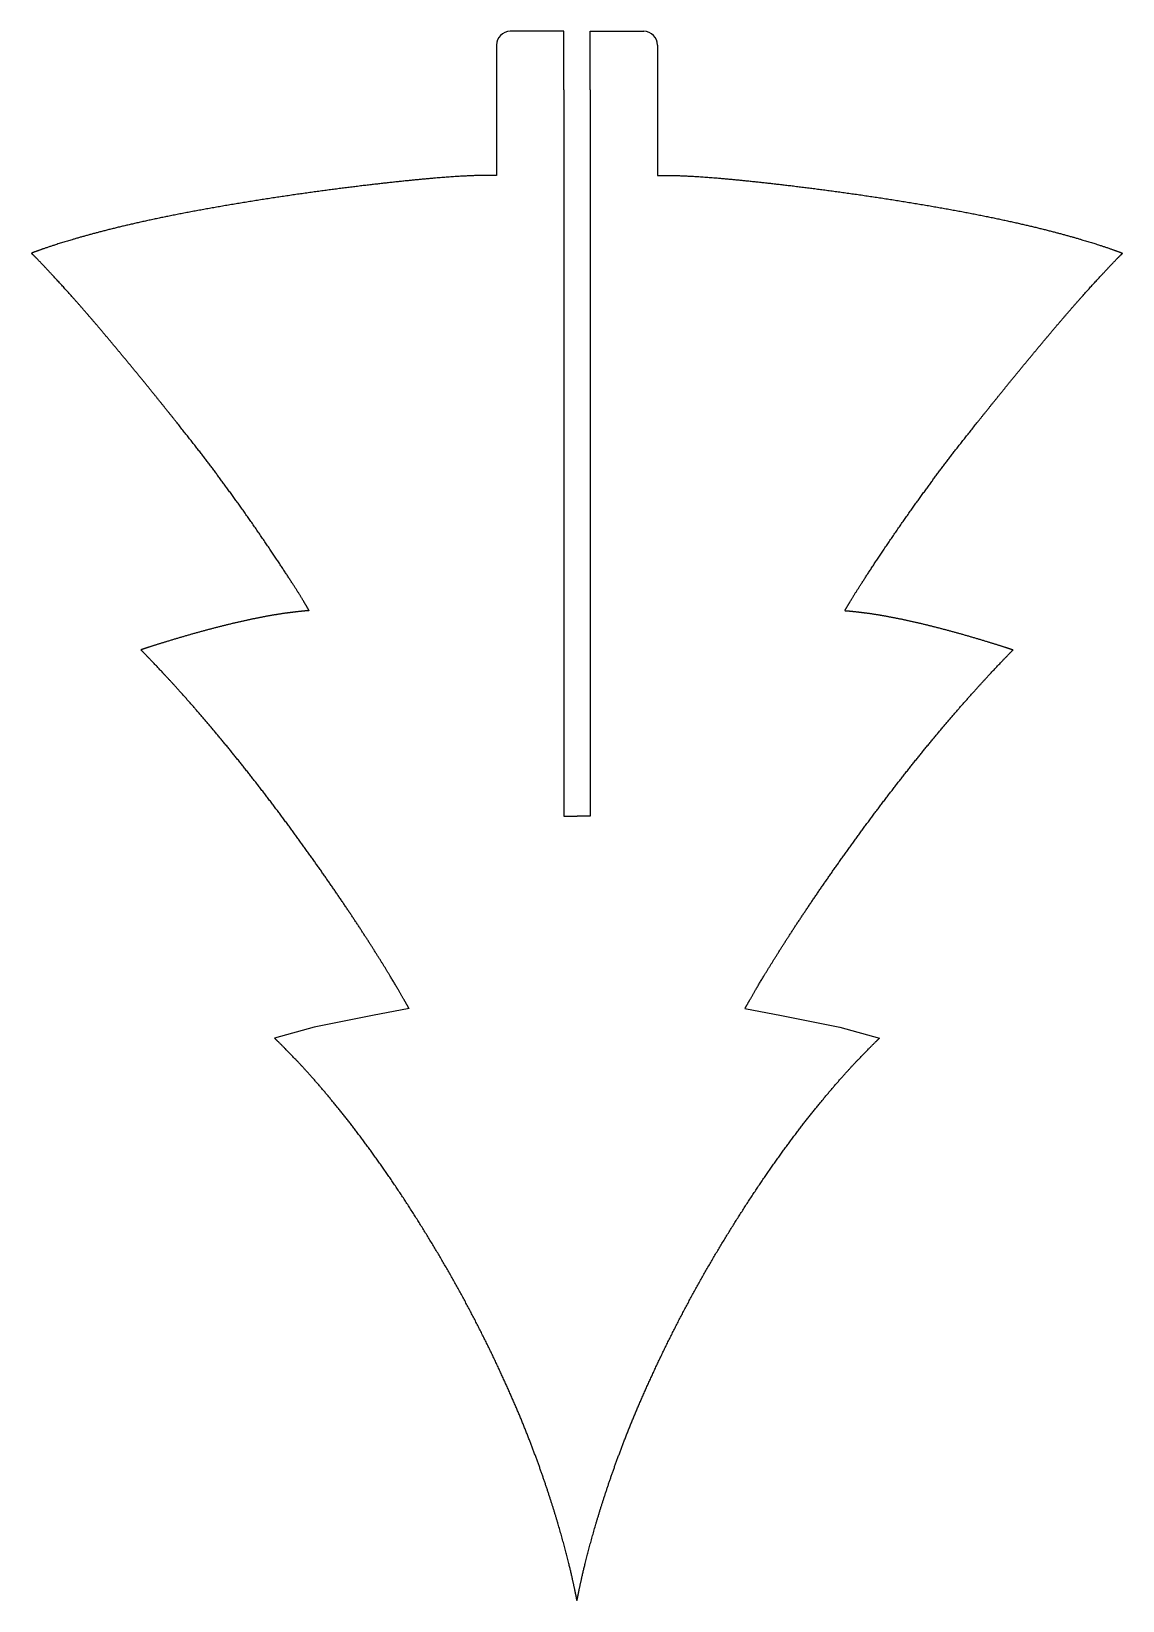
# Model space of a CAD drawing. Header units: inches. Extents: x -22.4 to -14.1, y -6.4 to 5.6.
import ezdxf

# ---------------------------------------------------------------- set-up
doc = ezdxf.new("R2010")
doc.units = ezdxf.units.IN
doc.layers.get('0').update_dxf_attribs({"linetype": 'CONTINUOUS'})

msp = doc.modelspace()

# ---------------------------------------------------------------- linework, layer by layer
for p, q in [((-18.346, 5.555), (-18.756, 5.555)), ((-18.346, 5.108), (-18.346, 5.555)), ((-18.146, 5.555), (-17.736, 5.555)), ((-18.146, 5.108), (-18.146, 5.555)), ((-18.861, 5.45), (-18.861, 4.454)), ((-17.631, 5.45), (-17.631, 4.454)), ((-18.346, 5.108), (-18.346, -0.44)), ((-18.146, 5.108), (-18.146, -0.44)), ((-18.346, -0.44), (-18.246, -0.44)), ((-18.146, -0.44), (-18.246, -0.44)), ((-19.529, -1.91), (-19.809, -1.965)), ((-16.963, -1.91), (-16.683, -1.965)), ((-19.809, -1.965), (-20.254, -2.053)), ((-16.683, -1.965), (-16.238, -2.053)), ((-20.254, -2.053), (-20.557, -2.136)), ((-16.238, -2.053), (-15.935, -2.136))]:
    msp.add_line(p, q)
for centre, start, end in [((-18.756, 5.45), 90, 180), ((-17.736, 5.45), 0, 90)]:
    msp.add_arc(centre, 0.105, start, end)
for points in [[(-18.861, 4.454), (-18.884, 4.454), (-18.931, 4.455), (-19.013, 4.454), (-19.142, 4.448), (-19.336, 4.434), (-19.563, 4.412), (-19.819, 4.384), (-20.099, 4.349), (-20.394, 4.309), (-20.695, 4.263), (-20.993, 4.214), (-21.28, 4.161), (-21.551, 4.105), (-21.801, 4.047), (-22.029, 3.986), (-22.194, 3.937), (-22.308, 3.899), (-22.379, 3.873), (-22.413, 3.86)], [(-17.631, 4.454), (-17.609, 4.454), (-17.561, 4.455), (-17.479, 4.454), (-17.35, 4.448), (-17.156, 4.434), (-16.929, 4.412), (-16.673, 4.384), (-16.393, 4.349), (-16.098, 4.309), (-15.797, 4.263), (-15.499, 4.214), (-15.212, 4.161), (-14.941, 4.105), (-14.691, 4.047), (-14.463, 3.986), (-14.298, 3.937), (-14.185, 3.899), (-14.113, 3.873), (-14.079, 3.86)], [(-20.292, 1.129), (-20.298, 1.14), (-20.311, 1.162), (-20.334, 1.201), (-20.37, 1.261), (-20.427, 1.349), (-20.493, 1.451), (-20.568, 1.564), (-20.649, 1.683), (-20.733, 1.806), (-20.819, 1.927), (-20.903, 2.044), (-20.986, 2.157), (-21.068, 2.266), (-21.15, 2.373), (-21.236, 2.482), (-21.326, 2.595), (-21.421, 2.714), (-21.521, 2.837), (-21.625, 2.965), (-21.732, 3.094), (-21.839, 3.222), (-21.944, 3.347), (-22.047, 3.465), (-22.146, 3.577), (-22.24, 3.68), (-22.312, 3.756), (-22.363, 3.81), (-22.397, 3.844), (-22.413, 3.86)], [(-16.2, 1.129), (-16.194, 1.14), (-16.181, 1.162), (-16.158, 1.201), (-16.122, 1.261), (-16.065, 1.349), (-15.999, 1.451), (-15.924, 1.564), (-15.843, 1.683), (-15.759, 1.806), (-15.673, 1.927), (-15.589, 2.044), (-15.506, 2.157), (-15.425, 2.266), (-15.342, 2.373), (-15.256, 2.482), (-15.166, 2.595), (-15.071, 2.714), (-14.971, 2.837), (-14.867, 2.965), (-14.76, 3.094), (-14.653, 3.222), (-14.548, 3.347), (-14.445, 3.465), (-14.346, 3.577), (-14.252, 3.68), (-14.18, 3.756), (-14.129, 3.81), (-14.095, 3.844), (-14.079, 3.86)], [(-20.292, 1.129), (-20.306, 1.128), (-20.334, 1.126), (-20.376, 1.121), (-20.435, 1.115), (-20.511, 1.104), (-20.591, 1.091), (-20.673, 1.075), (-20.759, 1.058), (-20.847, 1.038), (-20.937, 1.016), (-21.028, 0.993), (-21.119, 0.969), (-21.211, 0.943), (-21.303, 0.916), (-21.394, 0.888), (-21.467, 0.866), (-21.522, 0.848), (-21.559, 0.836), (-21.577, 0.83)], [(-16.2, 1.129), (-16.186, 1.128), (-16.158, 1.126), (-16.116, 1.121), (-16.057, 1.115), (-15.981, 1.104), (-15.902, 1.091), (-15.819, 1.075), (-15.733, 1.058), (-15.645, 1.038), (-15.555, 1.016), (-15.464, 0.993), (-15.373, 0.969), (-15.281, 0.943), (-15.189, 0.916), (-15.098, 0.888), (-15.025, 0.866), (-14.97, 0.848), (-14.934, 0.836), (-14.915, 0.83)], [(-19.529, -1.91), (-19.546, -1.881), (-19.58, -1.82), (-19.634, -1.727), (-19.712, -1.597), (-19.821, -1.424), (-19.939, -1.241), (-20.068, -1.05), (-20.205, -0.851), (-20.35, -0.648), (-20.5, -0.443), (-20.654, -0.24), (-20.809, -0.042), (-20.965, 0.149), (-21.12, 0.333), (-21.274, 0.508), (-21.396, 0.641), (-21.487, 0.737), (-21.547, 0.799), (-21.577, 0.83)], [(-16.963, -1.91), (-16.946, -1.881), (-16.912, -1.82), (-16.858, -1.727), (-16.78, -1.597), (-16.671, -1.424), (-16.553, -1.241), (-16.424, -1.05), (-16.287, -0.851), (-16.142, -0.648), (-15.992, -0.443), (-15.838, -0.24), (-15.683, -0.042), (-15.527, 0.149), (-15.372, 0.333), (-15.218, 0.508), (-15.096, 0.641), (-15.006, 0.737), (-14.945, 0.799), (-14.915, 0.83)], [(-18.246, -6.434), (-18.253, -6.399), (-18.267, -6.328), (-18.291, -6.219), (-18.328, -6.069), (-18.382, -5.872), (-18.445, -5.667), (-18.517, -5.452), (-18.599, -5.229), (-18.692, -4.998), (-18.796, -4.76), (-18.911, -4.515), (-19.036, -4.266), (-19.172, -4.014), (-19.316, -3.764), (-19.467, -3.519), (-19.621, -3.281), (-19.778, -3.054), (-19.936, -2.84), (-20.093, -2.641), (-20.249, -2.456), (-20.373, -2.321), (-20.465, -2.226), (-20.526, -2.166), (-20.557, -2.136)], [(-18.246, -6.434), (-18.239, -6.399), (-18.225, -6.328), (-18.201, -6.219), (-18.164, -6.069), (-18.11, -5.872), (-18.047, -5.667), (-17.975, -5.452), (-17.893, -5.229), (-17.8, -4.998), (-17.696, -4.76), (-17.581, -4.515), (-17.456, -4.266), (-17.32, -4.014), (-17.176, -3.764), (-17.025, -3.519), (-16.871, -3.281), (-16.714, -3.054), (-16.556, -2.84), (-16.399, -2.641), (-16.243, -2.456), (-16.119, -2.321), (-16.027, -2.226), (-15.966, -2.166), (-15.935, -2.136)]]:
    msp.add_open_spline(points, degree=5)

doc.saveas('drawing.dxf')
